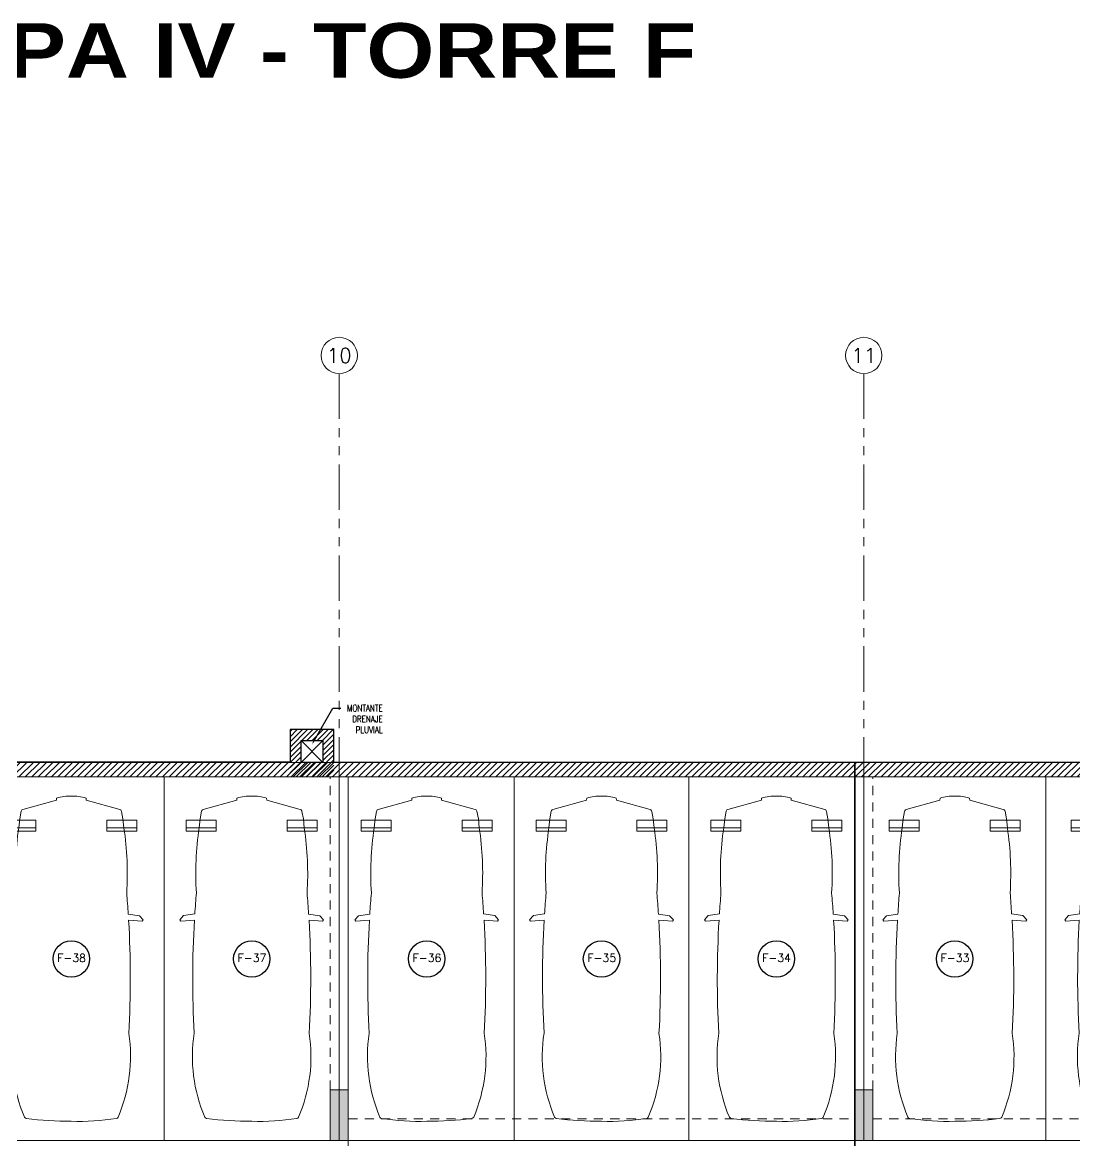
# Model space of a CAD drawing. Header units: millimetres. Extents: x 226317 to 226469, y 8188100 to 8188260.
# Drawn here: x 226398.71 to 226413.17, y 8188162.91 to 8188178.28 of the extents above; entities that cross this region are included whole.
import ezdxf
from ezdxf import colors
from ezdxf.entities.mleader import LeaderData, LeaderLine
from ezdxf.enums import TextEntityAlignment as Align
from ezdxf.math import Vec2, Vec3

# ---------------------------------------------------------------- set-up
doc = ezdxf.new("R2010")
doc.units = ezdxf.units.MM
for name, pattern in [('HIDDEN2', [0.1875, 0.125, -0.0625]), ('PHANTOM', [2.5, 1.25, -0.25, 0.25, -0.25, 0.25, -0.25]), ('PHANTOM2', [1.25, 0.625, -0.125, 0.125, -0.125, 0.125, -0.125])]:
    doc.linetypes.add(name, pattern=pattern)
for name, color, linetype in [('A-COTAS INT', 8, 'Continuous'), ('A-EJES', 8, 'PHANTOM'), ('A-ESTRUCTURA-HATCH', 8, 'Continuous'), ('A-ESTRUCTURA-MUROS', 8, 'Continuous'), ('A-ESTRUCTURA-VIGAS', 8, 'HIDDEN2'), ('A-LINEAS', 8, 'Continuous'), ('A-MOBILIARIO', 8, 'Continuous'), ('A-NUMERO ESTAC', 8, 'Continuous'), ('A-TEXTO-INDICACIONES', 8, 'Continuous'), ('MURO CF 120', 8, 'Continuous'), ('MURO CF 60', 8, 'Continuous')]:
    doc.layers.add(name, color=color, linetype=linetype)
doc.layers.add('A-ESTRUCTURA-PLACAS', color=8, linetype='Continuous', lineweight=35)
doc.layers.add('A-MUROS', color=8, linetype='Continuous', lineweight=30)
doc.layers.add('A-ETAPAS', color=8, linetype='Continuous', lineweight=35, plot=False)
doc.layers.add('A-ÁREA COMÚN', color=8, linetype='Continuous', plot=False)
doc.styles.add('R160-75', font='ariblk.ttf', dxfattribs={"height": 0.6})
doc.styles.add('ROMANS', font='ROMANS.shx', dxfattribs={"oblique": 10})
doc.styles.add('TXT_COTAS', font='romans.shx', dxfattribs={"width": 0.8})

# ---------------------------------------------------------------- blocks, each defined once
blk = doc.blocks.new('EST P2')
at = {"layer": 'A-ESTRUCTURA-HATCH', "lineweight": 0}
h = blk.add_hatch(dxfattribs=at)
h.set_pattern_fill('ANSI31', color=8, scale=0.02)
h.set_pattern_definition([(45, (-226392.07709, -8188163.05961), (-0.04490128060535, 0.04490128060535), [])])
h.paths.add_polyline_path([(-3.61, 5.05), (-3.61, 4.85), (-44.785, 4.85), (-44.785, -0.15), (-46.99, -0.15), (-46.99, -11.15), (-3.61, -11.15), (-3.61, -11.4), (-47.24, -11.4), (-47.24, 0.15), (-45.035, 0.15), (-45.035, 5.05)])
h.paths.add_polyline_path([(5.876, 4.85), (5.876, 5.05), (35.53, 5.05), (35.53, 4.85)])
h.paths.add_polyline_path([(35.58, -11.15), (71.88, -11.15), (71.88, -11.4), (35.58, -11.4)])
h.paths.add_polyline_path([(-3.56, -11.15), (35.53, -11.15), (35.53, -11.4), (-3.56, -11.4)])
edge = h.paths.add_edge_path()
edge.add_arc((63.301, -0.15), 9.7, 360, 540)
edge.add_line((53.601, -0.15), (53.801, -0.15))
edge.add_arc((63.301, -0.15), 9.5, 0, 180, ccw=False)
edge.add_line((72.801, -0.15), (73.001, -0.15))
h.paths.add_polyline_path([(47.915, 5.05), (35.58, 5.05), (35.58, 4.85), (47.915, 4.85)])
edge = h.paths.add_edge_path()
edge.add_arc((63.301, -0.15), 3.3, 0.0011, 49.9945)
edge.add_line((65.422, 2.378), (65.422, -0.15))
edge.add_line((65.422, -0.15), (65.272, -0.15))
edge.add_line((65.272, -0.15), (65.272, 2.496))
edge.add_arc((63.301, -0.15), 3.3, 53.3155, 179.9999)
edge.add_line((60.001, -0.15), (59.801, -0.15))
edge.add_arc((63.301, -0.15), 3.5, 0.001, 179.9999, ccw=False)
edge.add_line((66.801, -0.15), (66.601, -0.15))
edge.add_line((66.601, -0.15), (66.601, -0.15))
h.paths.add_polyline_path([(51.865, 4.85), (53.376, 4.85), (53.376, 5.05), (51.865, 5.05)])
h = blk.add_hatch(color=8, dxfattribs=at)
h.dxf.hatch_style = 1
h.paths.add_polyline_path([(1.925, -0.151), (-0.175, -0.151), (-0.175, 4.85), (-3.56, 4.85), (-3.56, 5.05), (3.775, 5.05), (3.775, 3.2), (3.625, 3.2), (3.625, 4.85), (-0.025, 4.85), (-0.025, 2.2), (3.775, 2.2), (3.775, 2.05), (-0.025, 2.05), (-0.025, 0), (1.925, 0)])
h.paths.add_polyline_path([(51.865, 5.05), (47.915, 5.05), (47.915, -0.15), (50.25, -0.15), (50.25, 0), (48.065, 0), (48.065, 2.05), (50.015, 2.05), (50.015, 2.2), (48.065, 2.2), (48.065, 4.85), (51.715, 4.85), (51.715, 1.9), (51.865, 1.9)])
h.paths.add_polyline_path([(71.63, -6.15), (71.88, -6.15), (71.88, -6.85), (71.63, -6.85)])
h.paths.add_polyline_path([(64.42, -6.15), (64.67, -6.15), (64.67, -6.85), (64.42, -6.85)])
h.paths.add_polyline_path([(57.21, -6.15), (57.46, -6.15), (57.46, -6.85), (57.21, -6.85)])
h.paths.add_polyline_path([(50, -6.15), (50.25, -6.15), (50.25, -6.85), (50, -6.85)])
h.paths.add_polyline_path([(42.79, -6.15), (43.04, -6.15), (43.04, -6.85), (42.79, -6.85)])
h.paths.add_polyline_path([(42.79, 0.55), (43.04, 0.55), (43.04, -0.15), (42.79, -0.15)])
h.paths.add_polyline_path([(35.58, -6.15), (35.83, -6.15), (35.83, -6.85), (35.58, -6.85)])
h.paths.add_polyline_path([(35.58, 0.55), (35.83, 0.55), (35.83, -0.15), (35.58, -0.15)])
h.paths.add_polyline_path([(35.28, -6.15), (35.53, -6.15), (35.53, -6.85), (35.28, -6.85)])
h.paths.add_polyline_path([(35.28, 0.55), (35.53, 0.55), (35.53, -0.15), (35.28, -0.15)])
h.paths.add_polyline_path([(30.28, -6.15), (30.53, -6.15), (30.53, -6.85), (30.28, -6.85)])
h.paths.add_polyline_path([(30.28, 0.55), (30.53, 0.55), (30.53, -0.15), (30.28, -0.15)])
h.paths.add_polyline_path([(23.07, -6.15), (23.32, -6.15), (23.32, -6.85), (23.07, -6.85)])
h.paths.add_polyline_path([(23.07, 0.55), (23.32, 0.55), (23.32, -0.15), (23.07, -0.15)])
h.paths.add_polyline_path([(18.07, -6.15), (18.32, -6.15), (18.32, -6.85), (18.07, -6.85)])
h.paths.add_polyline_path([(18.07, 0.55), (18.32, 0.55), (18.32, -0.15), (18.07, -0.15)])
h.paths.add_polyline_path([(10.86, -6.15), (11.11, -6.15), (11.11, -6.85), (10.86, -6.85)])
h.paths.add_polyline_path([(10.86, 0.55), (11.11, 0.55), (11.11, -0.15), (10.86, -0.15)])
h.paths.add_polyline_path([(3.65, -6.15), (3.9, -6.15), (3.9, -6.85), (3.65, -6.85)])
h.paths.add_polyline_path([(3.6, 0.55), (3.9, 0.55), (3.9, -0.15), (3.6, -0.15)])
h.paths.add_polyline_path([(-3.56, -6.15), (-3.31, -6.15), (-3.31, -6.85), (-3.56, -6.85)])
h.paths.add_polyline_path([(-3.56, 0.55), (-3.31, 0.55), (-3.31, -0.15), (-3.56, -0.15)])
h.paths.add_polyline_path([(-3.86, -6.15), (-3.61, -6.15), (-3.61, -6.85), (-3.86, -6.85)])
h.paths.add_polyline_path([(-3.86, 0.55), (-3.61, 0.55), (-3.61, -0.15), (-3.86, -0.15)])
h.paths.add_polyline_path([(-11.07, -6.15), (-10.82, -6.15), (-10.82, -6.85), (-11.07, -6.85)])
h.paths.add_polyline_path([(-11.07, 0.55), (-10.82, 0.55), (-10.82, -0.15), (-11.07, -0.15)])
h.paths.add_polyline_path([(-18.28, -6.15), (-18.03, -6.15), (-18.03, -6.85), (-18.28, -6.85)])
h.paths.add_polyline_path([(-18.28, 0.55), (-18.03, 0.55), (-18.03, -0.15), (-18.28, -0.15)])
h.paths.add_polyline_path([(-25.49, -6.15), (-25.24, -6.15), (-25.24, -6.85), (-25.49, -6.85)])
h.paths.add_polyline_path([(-25.49, 0.55), (-25.24, 0.55), (-25.24, -0.15), (-25.49, -0.15)])
h.paths.add_polyline_path([(-32.7, -6.15), (-32.45, -6.15), (-32.45, -6.85), (-32.7, -6.85)])
h.paths.add_polyline_path([(-32.7, 0.55), (-32.45, 0.55), (-32.45, -0.15), (-32.7, -0.15)])
h.paths.add_polyline_path([(-39.91, -6.15), (-39.66, -6.15), (-39.66, -6.85), (-39.91, -6.85)])
h.paths.add_polyline_path([(-39.91, 0.55), (-39.66, 0.55), (-39.66, -0.15), (-39.91, -0.15)])
at = {"layer": 'A-ESTRUCTURA-MUROS', "color": 8, "lineweight": 0}
blk.add_lwpolyline([(5.876, 4.85), (5.876, 5.05), (35.53, 5.05), (35.53, 4.85), (5.876, 4.85)], close=True, dxfattribs=at)
at = {"layer": 'A-ESTRUCTURA-PLACAS', "color": 8, "lineweight": 0}
for points in [[(10.86, 0.55), (11.11, 0.55), (11.11, -0.15), (10.86, -0.15)], [(18.07, 0.55), (18.32, 0.55), (18.32, -0.15), (18.07, -0.15)]]:
    blk.add_lwpolyline(points, close=True, dxfattribs=at)
at = {"layer": 'A-ESTRUCTURA-VIGAS', "color": 8, "lineweight": 0}
for points in [[(10.86, 0.55), (10.86, 4.85)], [(11.11, 0.55), (11.11, 4.85)], [(18.07, 0.55), (18.07, 4.85)], [(18.32, 0.55), (18.32, 4.85)], [(11.11, 0.15), (18.07, 0.15)], [(18.32, 0.15), (23.07, 0.15)], [(11.11, -0.15), (18.07, -0.15)]]:
    blk.add_lwpolyline(points, dxfattribs=at)
blk = doc.blocks.new('MCF')
at = {"layer": 'MURO CF 60', "lineweight": 0}
h = blk.add_hatch(dxfattribs=at)
h.set_pattern_fill('_USER', color=8, scale=0.05, angle=45, pattern_type=0)
h.set_pattern_definition([(45, (1.79346, -0.002236), (-0.03535534, 0.03535534), [])])
h.paths.add_polyline_path([(-37.755, -34.5), (-37.155, -34.5), (-37.155, -35.15), (-37.755, -35.15)])
h.paths.add_polyline_path([(-37.305, -34.95), (-37.605, -34.95), (-37.605, -34.65), (-37.305, -34.65)], flags=16)
blk = doc.blocks.new('EJES 1P')
at = {"layer": 'A-EJES', "color": 8, "linetype": 'PHANTOM2', "lineweight": 0}
for points in [[(55.994, 5.345), (55.994, -4.158)], [(63.204, 5.345), (63.204, -4.158)]]:
    blk.add_lwpolyline(points, dxfattribs=at)
at = {"layer": 'A-EJES', "color": 8, "linetype": 'Continuous', "lineweight": 0}
for centre in [(55.994, 5.592), (63.204, 5.592)]:
    blk.add_circle(centre, 0.25, dxfattribs=at)
at = {"layer": 'A-EJES', "color": 8, "linetype": 'Continuous', "lineweight": 0, "style": 'ROMANS'}
for s, p in [('10', (55.994, 5.592)), ('11', (63.204, 5.592))]:
    blk.add_text(s, height=0.2, dxfattribs=at).set_placement(p, align=Align.MIDDLE_CENTER)
blk = doc.blocks.new('EJE')
at = {"linetype": 'Continuous'}
blk.add_circle((0, 0), 0.5, dxfattribs=at)
at = {"layer": 'A-TEXTO-INDICACIONES', "style": 'ROMANS'}
blk.add_attdef('EJE', text='', height=0.22, rotation=0, dxfattribs=at).set_placement((0.007, 0.028), align=Align.MIDDLE_CENTER)
blk = doc.blocks.new('numeración')
at = {"layer": 'A-NUMERO ESTAC', "color": 8, "lineweight": 0}
ref = blk.add_blockref('EJE', (-65.698, -47.203), dxfattribs=dict(at, xscale=0.5, yscale=0.5, zscale=0.5))
ref.add_attrib('EJE', 'F-38', dxfattribs={"layer": 'A-TEXTO-INDICACIONES', "color": 8, "height": 0.11, "rotation": 0, "style": 'ROMANS'}).set_placement((-65.694, -47.189), align=Align.MIDDLE_CENTER)
ref = blk.add_blockref('EJE', (-63.218, -47.203), dxfattribs=dict(at, xscale=0.5, yscale=0.5, zscale=0.5))
ref.add_attrib('EJE', 'F-37', dxfattribs={"layer": 'A-TEXTO-INDICACIONES', "color": 8, "height": 0.11, "rotation": 0, "style": 'ROMANS'}).set_placement((-63.215, -47.189), align=Align.MIDDLE_CENTER)
ref = blk.add_blockref('EJE', (-60.813, -47.202), dxfattribs=dict(at, xscale=0.5, yscale=0.5, zscale=0.5))
ref.add_attrib('EJE', 'F-36', dxfattribs={"layer": 'A-TEXTO-INDICACIONES', "color": 8, "height": 0.11, "rotation": 0, "style": 'ROMANS'}).set_placement((-60.81, -47.188), align=Align.MIDDLE_CENTER)
at = {"layer": 'A-NUMERO ESTAC', "color": 8, "lineweight": 0, "xscale": 0.5, "yscale": 0.5, "zscale": 0.5}
for p, values in [((-58.411, -47.202), {'EJE': 'F-35'}), ((-56.008, -47.202), {'EJE': 'F-34'}), ((-53.556, -47.202), {'EJE': 'F-33'})]:
    blk.add_blockref('EJE', p, dxfattribs=at).add_auto_attribs(values)
blk = doc.blocks.new('*U64')
at = {"color": 8, "lineweight": 0, "ltscale": 0.5}
for p, q in [((0.35, 4.302), (0.763, 4.302)), ((2.15, 4.302), (1.737, 4.302))]:
    blk.add_line(p, q, dxfattribs=at)
for points in [[(0, 0), (2.5, 0), (2.5, 5), (0, 5)], [(0.35, 4.405), (0.35, 4.255), (0.763, 4.255), (0.763, 4.405)], [(1.737, 4.405), (1.737, 4.255), (2.15, 4.255), (2.15, 4.405)]]:
    blk.add_lwpolyline(points, close=True, dxfattribs=at)
blk.add_lwpolyline([(2.038, 3.029), (2.225, 3.018), (2.239, 3.033), (2.186, 3.092), (2.032, 3.115, 0.005253), (2.011, 3.403, 0.053235), (1.973, 4.298), (1.96, 4.424), (1.941, 4.525), (1.936, 4.535, 0.218656), (1.917, 4.551), (1.456, 4.68), (1.452, 4.708, 0.091554), (1.25, 4.734, 0.09162), (1.048, 4.709), (1.044, 4.682), (0.583, 4.552, 0.218656), (0.564, 4.536), (0.559, 4.527), (0.54, 4.425), (0.527, 4.3, 0.053235), (0.489, 3.404, 0.005253), (0.468, 3.116), (0.314, 3.093), (0.261, 3.034), (0.275, 3.019), (0.462, 3.03, 0.028265), (0.46, 1.476, 0.139924), (0.605, 0.325, 0.272148), (0.629, 0.306, 0.035353), (1.25, 0.266, 0.045639), (1.869, 0.305, 0.272148), (1.893, 0.324, 0.139889), (2.04, 1.475, 0.028265)], format="xyb", close=True, dxfattribs=at)
blk = doc.blocks.new('*U62')
at = {"color": 8, "lineweight": 0, "ltscale": 0.5}
for p, q in [((0.35, 4.302), (0.763, 4.302)), ((2.15, 4.302), (1.737, 4.302))]:
    blk.add_line(p, q, dxfattribs=at)
for points in [[(0, 0), (2.5, 0), (2.5, 5), (0, 5)], [(0.35, 4.405), (0.35, 4.255), (0.763, 4.255), (0.763, 4.405)], [(1.737, 4.405), (1.737, 4.255), (2.15, 4.255), (2.15, 4.405)]]:
    blk.add_lwpolyline(points, close=True, dxfattribs=at)
blk.add_lwpolyline([(2.038, 3.029), (2.225, 3.018), (2.239, 3.033), (2.186, 3.092), (2.032, 3.115, 0.005253), (2.011, 3.403, 0.053235), (1.973, 4.298), (1.96, 4.424), (1.941, 4.525), (1.936, 4.535, 0.218656), (1.917, 4.551), (1.456, 4.68), (1.452, 4.708, 0.091554), (1.25, 4.734, 0.09162), (1.048, 4.709), (1.044, 4.682), (0.583, 4.552, 0.218656), (0.564, 4.536), (0.559, 4.527), (0.54, 4.425), (0.527, 4.3, 0.053235), (0.489, 3.404, 0.005253), (0.468, 3.116), (0.314, 3.093), (0.261, 3.034), (0.275, 3.019), (0.462, 3.03, 0.028265), (0.46, 1.476, 0.139924), (0.605, 0.325, 0.272148), (0.629, 0.306, 0.035353), (1.25, 0.266, 0.045639), (1.869, 0.305, 0.272148), (1.893, 0.324, 0.139889), (2.04, 1.475, 0.028265)], format="xyb", close=True, dxfattribs=at)
blk = doc.blocks.new('*U60')
at = {"color": 8, "lineweight": 0, "ltscale": 0.5}
for p, q in [((0.3, 4.302), (0.713, 4.302)), ((2.1, 4.302), (1.687, 4.302))]:
    blk.add_line(p, q, dxfattribs=at)
for points in [[(0, 0), (2.4, 0), (2.4, 5), (0, 5)], [(0.3, 4.405), (0.3, 4.255), (0.713, 4.255), (0.713, 4.405)], [(1.687, 4.405), (1.687, 4.255), (2.1, 4.255), (2.1, 4.405)]]:
    blk.add_lwpolyline(points, close=True, dxfattribs=at)
blk.add_lwpolyline([(1.988, 3.029), (2.175, 3.018), (2.189, 3.033), (2.136, 3.092), (1.982, 3.115, 0.005253), (1.961, 3.403, 0.053235), (1.923, 4.298), (1.91, 4.424), (1.891, 4.525), (1.886, 4.535, 0.218656), (1.867, 4.551), (1.406, 4.68), (1.402, 4.708, 0.091554), (1.2, 4.734, 0.09162), (0.998, 4.709), (0.994, 4.682), (0.533, 4.552, 0.218656), (0.514, 4.536), (0.509, 4.527), (0.49, 4.425), (0.477, 4.3, 0.053235), (0.439, 3.404, 0.005253), (0.418, 3.116), (0.264, 3.093), (0.211, 3.034), (0.225, 3.019), (0.412, 3.03, 0.028265), (0.41, 1.476, 0.139924), (0.555, 0.325, 0.272148), (0.579, 0.306, 0.035353), (1.2, 0.266, 0.045639), (1.819, 0.305, 0.272148), (1.843, 0.324, 0.139889), (1.99, 1.475, 0.028265)], format="xyb", close=True, dxfattribs=at)
blk = doc.blocks.new('*U61')
at = {"color": 8, "lineweight": 0, "ltscale": 0.5}
for p, q in [((0.302, 4.302), (0.715, 4.302)), ((2.102, 4.302), (1.69, 4.302))]:
    blk.add_line(p, q, dxfattribs=at)
for points in [[(0, 0), (2.405, 0), (2.405, 5), (0, 5)], [(0.302, 4.405), (0.302, 4.255), (0.715, 4.255), (0.715, 4.405)], [(1.69, 4.405), (1.69, 4.255), (2.102, 4.255), (2.102, 4.405)]]:
    blk.add_lwpolyline(points, close=True, dxfattribs=at)
blk.add_lwpolyline([(1.99, 3.029), (2.177, 3.018), (2.191, 3.033), (2.138, 3.092), (1.985, 3.115, 0.005253), (1.963, 3.403, 0.053235), (1.925, 4.298), (1.912, 4.424), (1.893, 4.525), (1.889, 4.535, 0.218656), (1.87, 4.551), (1.408, 4.68), (1.405, 4.708, 0.091554), (1.203, 4.734, 0.09162), (1, 4.709), (0.997, 4.682), (0.535, 4.552, 0.218656), (0.516, 4.536), (0.512, 4.527), (0.493, 4.425), (0.48, 4.3, 0.053235), (0.442, 3.404, 0.005253), (0.42, 3.116), (0.267, 3.093), (0.214, 3.034), (0.228, 3.019), (0.415, 3.03, 0.028265), (0.412, 1.476, 0.139924), (0.557, 0.325, 0.272148), (0.581, 0.306, 0.035353), (1.203, 0.266, 0.045639), (1.822, 0.305, 0.272148), (1.846, 0.324, 0.139889), (1.993, 1.475, 0.028265)], format="xyb", close=True, dxfattribs=at)
blk = doc.blocks.new('*U74')
at = {"color": 8, "lineweight": 0, "ltscale": 0.5}
for p, q in [((0.377, 4.302), (0.79, 4.302)), ((2.177, 4.302), (1.765, 4.302))]:
    blk.add_line(p, q, dxfattribs=at)
for points in [[(0, 0), (2.554, 0), (2.554, 5), (0, 5)], [(0.377, 4.405), (0.377, 4.255), (0.79, 4.255), (0.79, 4.405)], [(1.765, 4.405), (1.765, 4.255), (2.177, 4.255), (2.177, 4.405)]]:
    blk.add_lwpolyline(points, close=True, dxfattribs=at)
blk.add_lwpolyline([(2.065, 3.029), (2.252, 3.018), (2.266, 3.033), (2.213, 3.092), (2.059, 3.115, 0.005253), (2.038, 3.403, 0.053235), (2, 4.298), (1.987, 4.424), (1.968, 4.525), (1.963, 4.535, 0.218656), (1.944, 4.551), (1.483, 4.68), (1.479, 4.708, 0.091554), (1.277, 4.734, 0.09162), (1.075, 4.709), (1.071, 4.682), (0.61, 4.552, 0.218656), (0.591, 4.536), (0.586, 4.527), (0.567, 4.425), (0.554, 4.3, 0.053235), (0.517, 3.404, 0.005253), (0.495, 3.116), (0.342, 3.093), (0.288, 3.034), (0.302, 3.019), (0.49, 3.03, 0.028265), (0.487, 1.476, 0.139924), (0.632, 0.325, 0.272148), (0.656, 0.306, 0.035353), (1.277, 0.266, 0.045639), (1.896, 0.305, 0.272148), (1.92, 0.324, 0.139889), (2.067, 1.475, 0.028265)], format="xyb", close=True, dxfattribs=at)
blk = doc.blocks.new('TEXTOSSS')
at = {"layer": 'A-TEXTO-INDICACIONES', "color": 8, "lineweight": 0}
ml = blk.add_multileader_mtext('Standard', dxfattribs=at)
ml.set_content('MONTANTE DRENAJE PLUVIAL', color=8, style='TXT_COTAS')
ml.set_leader_properties(color=7)
ml.build(insert=Vec2(0, 0))
ml.multileader.update_dxf_attribs({"dogleg_length": 0.11, "arrow_head_size": 0.07})
ctx = ml.context
ctx.base_point, ctx.char_height, ctx.arrow_head_size, ctx.landing_gap_size, ctx.plane_origin = Vec3(-64.724, -32.554), 0.09, 0.07, 0.05, Vec3(-64.299, -33.34)
ctx.text_align_type = 2
notes = []
notes.append((ctx, [(0, (1, 1, 0), (-64.834, -32.554), (1, 0), 0.11, [(0, [(-65.122, -33.055)], 0, [])])]))
ctx.mtext.insert, ctx.mtext.width, ctx.mtext.alignment, ctx.mtext.flow_direction = Vec3(-64.149, -32.509), 0.83507, 3, 5
for ctx, leaders in notes:
    for number, flags, end, landing, length, lines in leaders:
        leader = LeaderData()
        leader.index, (leader.has_last_leader_line, leader.has_dogleg_vector, leader.attachment_direction) = number, flags
        leader.last_leader_point, leader.dogleg_vector, leader.dogleg_length = Vec3(end), Vec3(landing), length
        for number, points, colour, breaks in lines:
            line = LeaderLine()
            line.index, line.vertices, line.color, line.breaks = number, Vec3.list(points), colors.encode_raw_color(colour), breaks
            leader.lines.append(line)
        ctx.leaders.append(leader)
blk = doc.blocks.new('arq. estac.')
at = {"color": 8, "lineweight": 0}
for p, q in [((226697.959, 8188173.054), (226698.259, 8188172.754)), ((226698.259, 8188173.054), (226697.959, 8188172.754))]:
    blk.add_line(p, q, dxfattribs=at)
at = {"layer": 'A-LINEAS', "color": 8, "lineweight": 0}
blk.add_lwpolyline([(226698.609, 8188172.554), (226698.609, 8188156.554), (226730.289, 8188156.554), (226730.289, 8188172.554)], close=True, dxfattribs=at)
at = {"layer": 'A-MUROS', "color": 8, "lineweight": 0}
for p, q in [((226697.809, 8188172.754, 0), (226693.375, 8188172.754)), ((226716.275, 8188172.754, 0), (226698.409, 8188172.754, 0)), ((226716.425, 8188172.554), (226693.525, 8188172.554))]:
    blk.add_line(p, q, dxfattribs=at)
blk.add_lwpolyline([(226697.809, 8188172.754), (226697.809, 8188173.204), (226698.409, 8188173.204), (226698.409, 8188172.754)], dxfattribs=at)
for points in [[(226697.959, 8188172.754), (226697.959, 8188173.054), (226698.259, 8188173.054), (226698.259, 8188172.754)], [(226698.359, 8188167.554), (226698.609, 8188167.554), (226698.609, 8188168.254), (226698.359, 8188168.254)], [(226705.819, 8188167.554), (226705.569, 8188167.554), (226705.569, 8188168.254), (226705.819, 8188168.254)]]:
    blk.add_lwpolyline(points, close=True, dxfattribs=at)
at = {"layer": 'A-ÁREA COMÚN'}
for points in [[(226705.569, 8188156.304), (226723.029, 8188156.305), (226723.029, 8188172.754), (226720.225, 8188172.754), (226720.225, 8188173.604), (226716.275, 8188173.604), (226716.275, 8188172.755), (226705.569, 8188172.754)], [(226705.569, 8188172.754), (226698.409, 8188172.754), (226698.409, 8188173.204), (226697.809, 8188173.204), (226697.809, 8188172.755), (226683.939, 8188172.755), (226683.939, 8188156.304), (226705.569, 8188156.304)], [(226697.959, 8188173.054), (226698.259, 8188173.054), (226698.259, 8188172.754), (226697.959, 8188172.754)]]:
    blk.add_lwpolyline(points, close=True, dxfattribs=at)
for name, p in [('EJES 1P', (226642.49, 8188172.754)), ('EST P2', (226687.499, 8188167.704))]:
    blk.add_blockref(name, p)
at = {"layer": 'A-COTAS INT'}
blk.add_blockref('TEXTOSSS', (226763.231, 8188206.054), dxfattribs=at)
at = {"layer": 'A-ETAPAS'}
blk.add_blockref('numeración', (226760.5, 8188217.254), dxfattribs=at)
at = {"layer": 'A-MOBILIARIO', "rotation": 7.056432374225115e-07}
for name, p in [('*U74', (226693.525, 8188167.554)), ('*U61', (226696.079, 8188167.554)), ('*U60', (226700.889, 8188167.554)), ('*U61', (226703.289, 8188167.554)), ('*U64', (226708.194, 8188167.554))]:
    blk.add_blockref(name, p, dxfattribs=at)
at = {"layer": 'A-MOBILIARIO', "xscale": -1, "rotation": 359.9999992943568}
for name, p in [('*U61', (226700.889, 8188167.554)), ('*U62', (226708.194, 8188167.554))]:
    blk.add_blockref(name, p, dxfattribs=at)
at = {"layer": 'MURO CF 120'}
blk.add_blockref('MCF', (226735.564, 8188207.704), dxfattribs=at)
at = {"layer": 'A-ETAPAS', "color": 1, "lineweight": 0, "style": 'R160-75'}
blk.add_text('ETAPA IV - TORRE F', height=0.75, dxfattribs=at).set_placement((226697.459, 8188182.163), align=Align.CENTER)

msp = doc.modelspace()

# ---------------------------------------------------------------- block references
msp.add_blockref('arq. estac.', (-295.422, -4.646))

doc.saveas('drawing.dxf')
